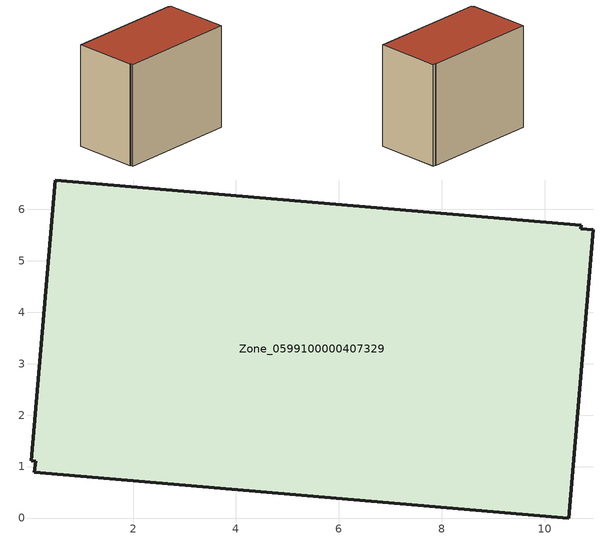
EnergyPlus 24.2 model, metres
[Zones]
Zone_0599100000407329
 floor ground (C_G): 0.08,0.89 0.11,1.11 0.02,1.12 0.49,6.57 10.71,5.69 10.71,5.62 10.95,5.61 10.47,0 z0
 wall outside (C_F): 0.11,1.11 0.08,0.89 10.47,0 10.95,5.61 10.71,5.62 10.71,5.69 0.49,6.57 0.02,1.12 0.11,1.11 z0:8.96
 roof outside (C_R): 10.71,5.69 0.49,6.57 0.02,1.12 0.11,1.11 0.08,0.89 10.47,0 10.95,5.61 10.71,5.62 z8.96
[BUILDING]
Pand.0599100000407329: North Axis=0; Terrain=City; Loads Convergence Tolerance Value=0.04; Temperature Convergence Tolerance Value=0.4; Solar Distribution=FullExterior; Maximum Number of Warmup Days=25; Minimum Number of Warmup Days=1
[Site:Location]
Rotterdam.The.Hague.AP_ZH_NLD Design_Conditions: Latitude=51.96; Longitude=4.45; Time Zone=1; Elevation=-4.5
[SITE:GROUNDTEMPERATURE:BUILDINGSURFACE]
18, 18, 18, 18, 18, 18, 18, 18, 18, 18, 18, 18
[MATERIAL] Thermal Absorptance=0.9; Solar Absorptance=0.7; Visible Absorptance=0.7
Name | Roughness | Thickness | Conductivity | Density | Specific Heat
G.TI.2006-2014 | MediumSmooth | 0.15 | 0.06 | 540 | 1210
F.TI.2006-2014 | Rough | 0.3 | 0.12 | 1920 | 840
R.TI.2006-2014 | MediumRough | 0.2 | 0.08 | 1500 | 1000
[CONSTRUCTION]
C_G: G.TI.2006-2014
C_F: F.TI.2006-2014
C_R: R.TI.2006-2014
[ZONE]
Zone_0599100000407329: Type=1; Multiplier=1; Ceiling Height=Autocalculate; Volume=Autocalculate; Floor Area=autocalculate; Part of Total Floor Area=Yes
[ZONEINFILTRATION:DESIGNFLOWRATE]
Infil_Zone_0599100000407329: Zone or ZoneList or Space or SpaceList=Zone_0599100000407329; Schedule=AlwaysOn; Design Flow Rate Calculation Method=Flow/Area; Flow Rate per Floor Area=0.0015; Constant Term Coefficient=1; Temperature Term Coefficient=0; Velocity Term Coefficient=0; Velocity Squared Term Coefficient=0
[HVACTEMPLATE:ZONE:IDEALLOADSAIRSYSTEM]
Zone_0599100000407329: Maximum Heating Supply Air Temperature=50; Minimum Cooling Supply Air Temperature=13; Maximum Heating Supply Air Humidity Ratio=0.0156; Minimum Cooling Supply Air Humidity Ratio=0.0077; Heating Limit=NoLimit; Cooling Limit=NoLimit; Dehumidification Control Type=ConstantSensibleHeatRatio; Cooling Sensible Heat Ratio=0.7; Dehumidification Setpoint=60; Humidification Control Type=None; Humidification Setpoint=30; Outdoor Air Method=None; Outdoor Air Flow Rate per Person=0.00944; Outdoor Air Flow Rate per Zone Floor Area=0; Outdoor Air Flow Rate per Zone=0; Demand Controlled Ventilation Type=None; Outdoor Air Economizer Type=NoEconomizer; Heat Recovery Type=None; Sensible Heat Recovery Effectiveness=0.7; Latent Heat Recovery Effectiveness=0.65
[ZONECONTROL:THERMOSTAT]
ThermostatControl_Zone_0599100000407329: Zone or ZoneList=Zone_0599100000407329; Control Type Schedule=DualSetpointControlType; Control 1=Thermostat_Zone_0599100000407329; Temperature Difference Between Cutout And Setpoint=0
[THERMOSTATSETPOINT:DUALSETPOINT]
Thermostat_Zone_0599100000407329: Heating Setpoint Temperature Schedule=HeatingSetpoint_Zone_0599100000407329; Cooling Setpoint Temperature Schedule=CoolingSetpoint_Zone_0599100000407329
[SCHEDULE:COMPACT]
HeatingSetpoint_Zone_0599100000407329: Through: 12/31, For: AllDays, Until: 24:00, 21
CoolingSetpoint_Zone_0599100000407329: Through: 12/31, For: AllDays, Until: 24:00, 24
DualSetpointControlType: Through: 12/31, For: AllDays, Until: 24:00, 4
AlwaysOn: Through: 12/31, For: AllDays, Until: 24:00, 1
